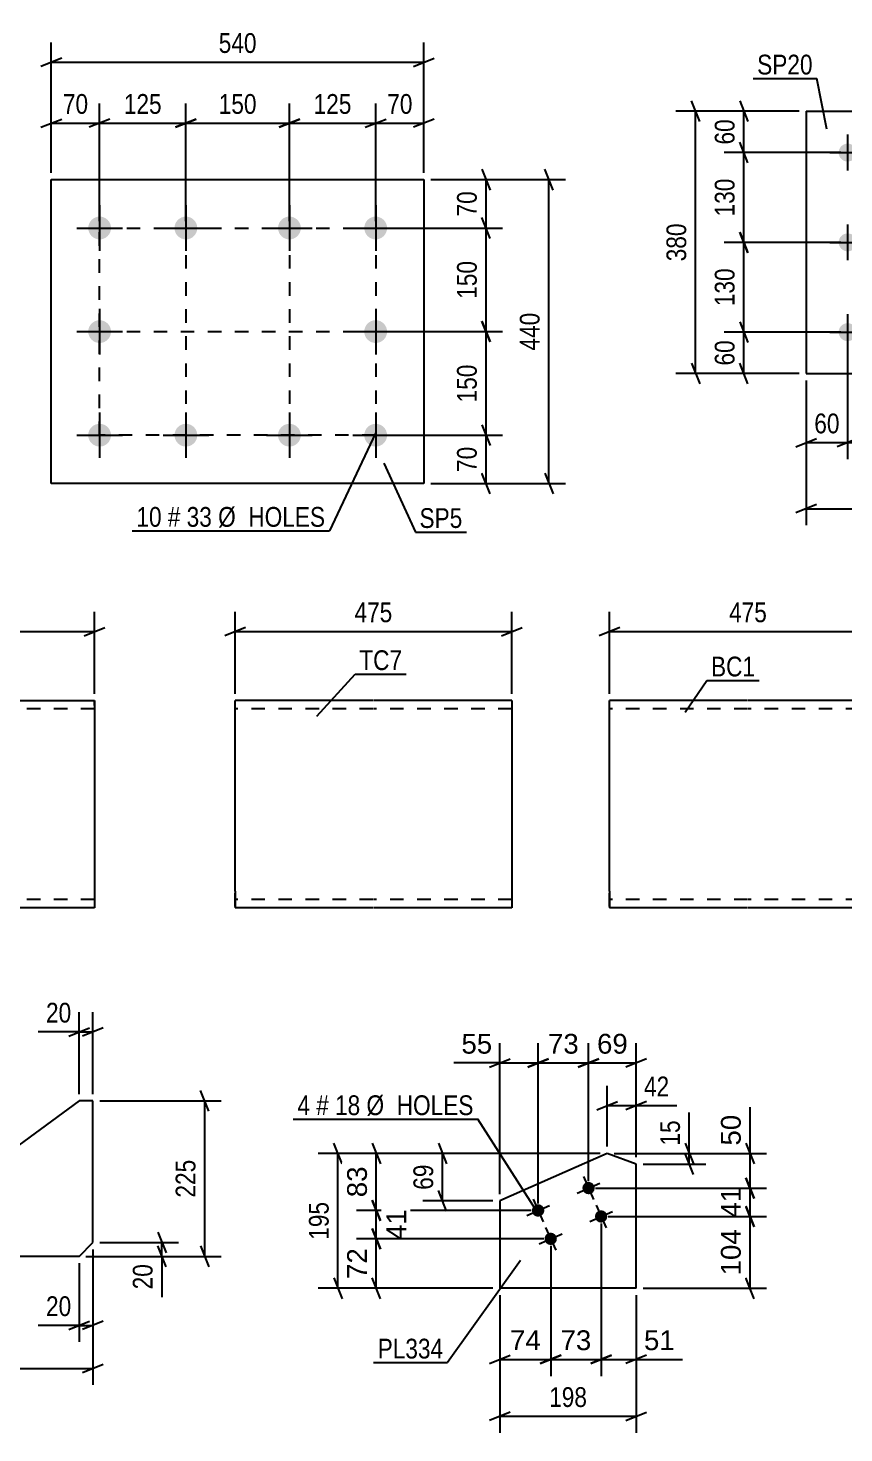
# Model space of a CAD drawing. Header units: millimetres. Extents: x 0 to 841, y 0 to 594.
# Drawn here: x 577.3 to 695.5, y 243.5 to 446.9 of the extents above; entities that cross this region are included whole.
import ezdxf

# ---------------------------------------------------------------- set-up
doc = ezdxf.new("R2010")
doc.units = ezdxf.units.MM
doc.linetypes.add('DXK_LINE_DOT2', pattern=[3.9198, 1.9599, -1.9599])
doc.styles.add('Arial', font='arial.ttf', dxfattribs={"height": 0.2})
doc.styles.add('Arial Narrow', font='ARIALN.TTF', dxfattribs={"height": 0.2})

# ---------------------------------------------------------------- blocks, each defined once
blk = doc.blocks.new('Bolt-284856934-9951 - 9949')
at = {"linetype": 'Continuous'}
for points in [[(696.01, 430.14, -1), (696.01, 427.54, -1)], [(709.01, 430.14, -1), (709.01, 427.54, -1)], [(722.01, 430.14, -1), (722.01, 427.54, -1)], [(696.01, 417.14, -1), (696.01, 414.54, -1)], [(722.01, 417.14, -1), (722.01, 414.54, -1)], [(696.01, 404.14, -1), (696.01, 401.54, -1)], [(709.01, 404.14, -1), (709.01, 401.54, -1)], [(722.01, 404.14, -1), (722.01, 401.54, -1)]]:
    blk.add_hatch(color=1, dxfattribs=at).paths.add_polyline_path(points)
at = {"color": 1, "linetype": 'Continuous'}
for p, q in [((696.01, 431.44), (696.01, 426.24)), ((709.01, 431.44), (709.01, 426.24)), ((722.01, 431.44), (722.01, 426.24)), ((693.41, 428.84), (698.61, 428.84)), ((706.41, 428.84), (711.61, 428.84)), ((719.41, 428.84), (724.61, 428.84)), ((696.01, 418.44), (696.01, 413.24)), ((722.01, 418.44), (722.01, 413.24)), ((693.41, 415.84), (698.61, 415.84)), ((719.41, 415.84), (724.61, 415.84)), ((696.01, 405.44), (696.01, 400.24)), ((709.01, 405.44), (709.01, 400.24)), ((722.01, 405.44), (722.01, 400.24)), ((693.41, 402.84), (698.61, 402.84)), ((706.41, 402.84), (711.61, 402.84)), ((719.41, 402.84), (724.61, 402.84))]:
    blk.add_line(p, q, dxfattribs=at)
blk = doc.blocks.new('Part-284856934-9950 - 9949')
at = {"color": 2, "linetype": 'Continuous'}
for p, q in [((690.01, 434.84), (690.01, 396.84)), ((690.01, 434.84), (728.01, 434.84)), ((728.01, 434.84), (728.01, 396.84)), ((690.01, 396.84), (728.01, 396.84))]:
    blk.add_line(p, q, dxfattribs=at)
blk = doc.blocks.new('Part-284856934-4975 - 4969')
at = {"color": 2, "linetype": 'Continuous'}
for p, q in [((546.78, 321.89), (546.78, 349.49)), ((546.78, 349.49), (566.78, 349.49)), ((566.88, 349.49), (586.88, 349.49)), ((586.88, 349.49), (586.88, 348.79)), ((586.88, 348.79), (586.88, 319.49)), ((546.78, 319.49), (546.78, 321.89)), ((566.78, 319.49), (546.78, 319.49)), ((586.88, 319.49), (566.88, 319.49))]:
    blk.add_line(p, q, dxfattribs=at)
at = {"color": 7, "linetype": 'DXK_LINE_DOT2'}
for p, q in [((566.78, 348.29), (546.78, 348.29)), ((586.88, 348.29), (566.88, 348.29)), ((586.88, 348.79), (586.88, 349.31)), ((546.78, 319.67), (546.78, 321.89)), ((546.78, 320.69), (546.78, 320.78)), ((566.78, 320.69), (546.78, 320.69)), ((586.88, 320.69), (566.88, 320.69)), ((586.88, 320.69), (586.88, 320.78))]:
    blk.add_line(p, q, dxfattribs=at)
blk = doc.blocks.new('Part-284856934-5164 - 5158')
at = {"color": 2, "linetype": 'Continuous'}
for p, q in [((580.62, 380.92), (580.62, 424.92)), ((580.62, 424.92), (634.62, 424.92)), ((634.62, 424.92), (634.62, 380.92)), ((634.62, 380.92), (580.62, 380.92))]:
    blk.add_line(p, q, dxfattribs=at)
blk = doc.blocks.new('Bolt-284856934-5197 - 5158')
at = {"linetype": 'Continuous'}
for points in [[(587.62, 419.57, -1), (587.62, 416.27, -1)], [(600.12, 419.57, -1), (600.12, 416.27, -1)], [(615.12, 419.57, -1), (615.12, 416.27, -1)], [(627.62, 419.57, -1), (627.62, 416.27, -1)], [(587.62, 404.57, -1), (587.62, 401.27, -1)], [(627.62, 404.57, -1), (627.62, 401.27, -1)], [(587.62, 389.57, -1), (587.62, 386.27, -1)], [(600.12, 389.57, -1), (600.12, 386.27, -1)], [(615.12, 389.57, -1), (615.12, 386.27, -1)], [(627.62, 389.57, -1), (627.62, 386.27, -1)]]:
    blk.add_hatch(color=1, dxfattribs=at).paths.add_polyline_path(points)
at = {"color": 1, "linetype": 'Continuous'}
for p, q in [((587.62, 421.22), (587.62, 414.62)), ((600.12, 421.22), (600.12, 414.62)), ((615.12, 421.22), (615.12, 414.62)), ((627.62, 421.22), (627.62, 414.62)), ((584.32, 417.92), (590.92, 417.92)), ((596.82, 417.92), (603.42, 417.92)), ((611.82, 417.92), (618.42, 417.92)), ((624.32, 417.92), (630.92, 417.92)), ((587.62, 406.22), (587.62, 399.62)), ((627.62, 406.22), (627.62, 399.62)), ((584.32, 402.92), (590.92, 402.92)), ((624.32, 402.92), (630.92, 402.92)), ((587.62, 391.22), (587.62, 384.62)), ((600.12, 391.22), (600.12, 384.62)), ((615.12, 391.22), (615.12, 384.62)), ((627.62, 391.22), (627.62, 384.62)), ((584.32, 387.92), (590.92, 387.92)), ((596.82, 387.92), (603.42, 387.92)), ((611.82, 387.92), (618.42, 387.92)), ((624.32, 387.92), (630.92, 387.92))]:
    blk.add_line(p, q, dxfattribs=at)
blk = doc.blocks.new('Part-284856934-1972 - 1955')
at = {"color": 2, "linetype": 'Continuous'}
for p, q in [((627.25, 349.49), (607.25, 349.49)), ((607.25, 321.89), (607.25, 349.49)), ((647.35, 349.49), (627.35, 349.49)), ((647.35, 349.49), (647.35, 319.49)), ((607.25, 321.89), (607.25, 319.49)), ((627.25, 319.49), (607.25, 319.49)), ((647.35, 319.49), (627.35, 319.49))]:
    blk.add_line(p, q, dxfattribs=at)
at = {"color": 7, "linetype": 'DXK_LINE_DOT2'}
for p, q in [((627.25, 348.29), (607.25, 348.29)), ((647.35, 348.29), (627.35, 348.29)), ((607.25, 319.67), (607.25, 321.89)), ((607.25, 320.69), (607.25, 320.78)), ((627.25, 320.69), (607.25, 320.69)), ((647.35, 320.69), (627.35, 320.69)), ((647.35, 320.69), (647.35, 320.78))]:
    blk.add_line(p, q, dxfattribs=at)
blk = doc.blocks.new('Part-284856934-3193 - 3186')
at = {"color": 2, "linetype": 'Continuous'}
for p, q in [((681.52, 349.49), (661.52, 349.49)), ((661.52, 321.89), (661.52, 349.49)), ((701.62, 349.49), (681.62, 349.49)), ((701.62, 349.49), (701.62, 319.49)), ((661.52, 321.89), (661.52, 319.49)), ((681.52, 319.49), (661.52, 319.49)), ((701.62, 319.49), (681.62, 319.49))]:
    blk.add_line(p, q, dxfattribs=at)
at = {"color": 7, "linetype": 'DXK_LINE_DOT2'}
for p, q in [((681.52, 348.29), (661.52, 348.29)), ((701.62, 348.29), (681.62, 348.29)), ((661.52, 319.67), (661.52, 321.89)), ((661.52, 320.69), (661.52, 320.78)), ((681.52, 320.69), (661.52, 320.69)), ((701.62, 320.69), (681.62, 320.69)), ((701.62, 320.69), (701.62, 320.78))]:
    blk.add_line(p, q, dxfattribs=at)
blk = doc.blocks.new('Part-284856934-9928 - 9927')
at = {"color": 2, "linetype": 'Continuous'}
for p, q in [((584.64, 291.52), (556.64, 271.02)), ((586.64, 291.52), (584.64, 291.52)), ((586.64, 271.02), (586.64, 291.52)), ((556.64, 269.02), (556.64, 271.02)), ((584.64, 269.02), (586.64, 271.02)), ((584.64, 269.02), (556.64, 269.02))]:
    blk.add_line(p, q, dxfattribs=at)
blk = doc.blocks.new('Part-284856934-10008 - 10007')
at = {"color": 2, "linetype": 'Continuous'}
for p, q in [((661.16, 283.93), (645.62, 277.04)), ((665.38, 282.39), (661.16, 283.93)), ((665.38, 264.39), (665.38, 282.39)), ((645.62, 277.04), (645.62, 264.39)), ((665.38, 264.39), (645.62, 264.39))]:
    blk.add_line(p, q, dxfattribs=at)
blk = doc.blocks.new('Bolt-284856934-10009 - 10007')
at = {"linetype": 'Continuous'}
for points in [[(659.29, 279.27, -1), (657.65, 278.54, -1)], [(651.98, 276.03, -1), (650.33, 275.3, -1)], [(661.11, 275.16, -1), (659.47, 274.43, -1)], [(653.8, 271.92, -1), (652.16, 271.19, -1)]]:
    blk.add_hatch(color=1, dxfattribs=at).paths.add_polyline_path(points)
at = {"color": 1, "linetype": 'Continuous'}
for p, q in [((656.82, 278.18), (660.11, 279.64)), ((657.74, 280.56), (659.2, 277.26)), ((650.43, 277.31), (651.88, 274.02)), ((649.51, 274.94), (652.8, 276.4)), ((658.65, 274.07), (661.94, 275.52)), ((659.56, 276.44), (661.02, 273.15)), ((652.25, 273.2), (653.71, 269.91)), ((651.33, 270.82), (654.62, 272.28))]:
    blk.add_line(p, q, dxfattribs=at)
blk = doc.blocks.new('Rectangle-284856934-5293 - 5158')
at = {"color": 1, "linetype": 'DXK_LINE_DOT2'}
blk.add_lwpolyline([(587.62, 417.92), (627.62, 417.92), (627.62, 387.92), (587.62, 387.92), (587.62, 417.92)], close=True, dxfattribs=at)
blk = doc.blocks.new('Line-284856934-5272 - 5158')
at = {"color": 1, "linetype": 'DXK_LINE_DOT2'}
blk.add_line((600.12, 417.92), (600.12, 387.92), dxfattribs=at)
blk = doc.blocks.new('Line-284856934-5279 - 5158')
at = {"color": 1, "linetype": 'DXK_LINE_DOT2'}
blk.add_line((615.12, 417.92), (615.12, 387.92), dxfattribs=at)
blk = doc.blocks.new('Line-284856934-5286 - 5158')
at = {"color": 1, "linetype": 'DXK_LINE_DOT2'}
blk.add_line((587.62, 402.92), (627.62, 402.92), dxfattribs=at)
blk = doc.blocks.new('StraightDimension-284856934-13838 - 9949')
at = {"color": 7, "linetype": 'Continuous'}
for p, q in [((681.57, 427.34), (680.37, 430.34)), ((695.01, 428.84), (678.12, 428.84)), ((680.97, 415.84), (680.97, 428.84)), ((680.37, 417.34), (681.57, 414.34)), ((695.01, 415.84), (678.12, 415.84))]:
    blk.add_line(p, q, dxfattribs=at)
at = {"color": 0}
blk.add_wipeout([(680.22, 425.69), (676.02, 425.69), (676.02, 419), (680.22, 419)], dxfattribs=at)
at = {"color": 3, "style": 'Arial Narrow'}
blk.add_text('130', height=2.863, rotation=90.0002, dxfattribs=at).set_placement((679.62, 419.6))
blk = doc.blocks.new('StraightDimension-284856934-10090 - 9949')
at = {"color": 7, "linetype": 'Continuous'}
for p, q in [((695.01, 402.84), (678.12, 402.84)), ((680.37, 404.34), (681.57, 401.34)), ((680.97, 396.84), (680.97, 402.84)), ((689.01, 396.84), (678.12, 396.84)), ((681.57, 395.34), (680.37, 398.34))]:
    blk.add_line(p, q, dxfattribs=at)
at = {"color": 0}
blk.add_wipeout([(680.22, 402.27), (676.02, 402.27), (676.02, 397.41), (680.22, 397.41)], dxfattribs=at)
at = {"color": 3, "style": 'Arial Narrow'}
blk.add_text('60', height=2.863, rotation=90.0002, dxfattribs=at).set_placement((679.62, 398.01))
blk = doc.blocks.new('StraightDimension-284856934-13836 - 9949')
at = {"color": 7, "linetype": 'Continuous'}
for p, q in [((681.57, 414.34), (680.37, 417.34)), ((695.01, 415.84), (678.12, 415.84)), ((680.97, 402.84), (680.97, 415.84)), ((695.01, 402.84), (678.12, 402.84)), ((680.37, 404.34), (681.57, 401.34))]:
    blk.add_line(p, q, dxfattribs=at)
at = {"color": 0}
blk.add_wipeout([(680.22, 412.69), (676.02, 412.69), (676.02, 406), (680.22, 406)], dxfattribs=at)
at = {"color": 3, "style": 'Arial Narrow'}
blk.add_text('130', height=2.863, rotation=90.0002, dxfattribs=at).set_placement((679.62, 406.6))
blk = doc.blocks.new('StraightDimension-284856934-10087 - 9949')
at = {"color": 7, "linetype": 'Continuous'}
for p, q in [((680.37, 436.34), (681.57, 433.34)), ((689.01, 434.84), (678.12, 434.84)), ((680.97, 428.84), (680.97, 434.84)), ((681.57, 427.34), (680.37, 430.34)), ((695.01, 428.84), (678.12, 428.84))]:
    blk.add_line(p, q, dxfattribs=at)
at = {"color": 0}
blk.add_wipeout([(680.22, 434.27), (676.02, 434.27), (676.02, 429.41), (680.22, 429.41)], dxfattribs=at)
at = {"color": 3, "style": 'Arial Narrow'}
blk.add_text('60', height=2.863, rotation=90.0002, dxfattribs=at).set_placement((679.62, 430.01))
blk = doc.blocks.new('StraightDimension-284856934-10103 - 9949')
at = {"color": 7, "linetype": 'Continuous'}
for p, q in [((674.57, 433.34), (673.37, 436.34)), ((689.01, 434.84), (671.12, 434.84)), ((673.97, 396.84), (673.97, 434.84)), ((689.01, 396.84), (671.12, 396.84)), ((673.37, 398.34), (674.57, 395.34))]:
    blk.add_line(p, q, dxfattribs=at)
at = {"color": 0}
blk.add_wipeout([(673.22, 419.19), (669.02, 419.19), (669.02, 412.5), (673.22, 412.5)], dxfattribs=at)
at = {"color": 3, "style": 'Arial Narrow'}
blk.add_text('380', height=2.863, rotation=90.0002, dxfattribs=at).set_placement((672.62, 413.1))
blk = doc.blocks.new('StraightDimension-284856934-10110 - 9949')
at = {"color": 7, "linetype": 'Continuous'}
for p, q in [((696.01, 401.84), (696.01, 384.44)), ((690.01, 395.84), (690.01, 384.44)), ((688.51, 386.24), (691.51, 387.44)), ((690.01, 386.84), (696.01, 386.84)), ((697.51, 387.44), (694.51, 386.24))]:
    blk.add_line(p, q, dxfattribs=at)
at = {"color": 0}
blk.add_wipeout([(695.43, 387.59), (695.43, 391.79), (690.58, 391.79), (690.58, 387.59)], dxfattribs=at)
at = {"color": 3, "style": 'Arial Narrow'}
blk.add_text('60', height=2.863, dxfattribs=at).set_placement((691.18, 388.19))
blk = doc.blocks.new('StraightDimension-284856934-10123 - 9949')
at = {"color": 7, "linetype": 'Continuous'}
for p, q in [((690.01, 395.84), (690.01, 374.87)), ((728.01, 395.84), (728.01, 374.87)), ((691.51, 377.87), (688.51, 376.67)), ((690.01, 377.27), (728.01, 377.27)), ((726.51, 376.67), (729.51, 377.87))]:
    blk.add_line(p, q, dxfattribs=at)
at = {"color": 0}
blk.add_wipeout([(712.35, 378.02), (712.35, 382.22), (705.66, 382.22), (705.66, 378.02)], dxfattribs=at)
at = {"color": 3, "style": 'Arial Narrow'}
blk.add_text('380', height=2.863, dxfattribs=at).set_placement((706.26, 378.62))
blk = doc.blocks.new('StraightDimension-284856934-13858 - 9949')
at = {"color": 7, "linetype": 'Continuous'}
for p, q in [((696.01, 401.84), (696.01, 384.44)), ((709.01, 401.84), (709.01, 384.44)), ((697.51, 387.44), (694.51, 386.24)), ((696.01, 386.84), (709.01, 386.84)), ((707.51, 386.24), (710.51, 387.44))]:
    blk.add_line(p, q, dxfattribs=at)
at = {"color": 0}
blk.add_wipeout([(705.85, 387.59), (705.85, 391.79), (699.16, 391.79), (699.16, 387.59)], dxfattribs=at)
at = {"color": 3, "style": 'Arial Narrow'}
blk.add_text('130', height=2.863, dxfattribs=at).set_placement((699.76, 388.19))
blk = doc.blocks.new('StraightDimension-284856934-4979 - 4969')
at = {"color": 7, "linetype": 'Continuous'}
for p, q in [((546.78, 350.49), (546.78, 362.34)), ((586.88, 350.49), (586.88, 362.34)), ((548.28, 360.09), (545.28, 358.89)), ((585.38, 358.89), (588.38, 360.09)), ((546.78, 359.49), (586.88, 359.49))]:
    blk.add_line(p, q, dxfattribs=at)
at = {"color": 0}
blk.add_wipeout([(571.09, 360.24), (571.09, 364.44), (562.58, 364.44), (562.58, 360.24)], dxfattribs=at)
at = {"color": 3, "style": 'Arial Narrow'}
blk.add_text('1075', height=2.863, dxfattribs=at).set_placement((563.18, 360.84))
blk = doc.blocks.new('StraightDimension-284856934-5224 - 5158')
at = {"color": 7, "linetype": 'Continuous'}
for p, q in [((627.62, 418.92), (627.62, 435.95)), ((634.62, 425.92), (634.62, 435.95)), ((626.12, 432.5), (629.12, 433.7)), ((636.12, 433.7), (633.12, 432.5)), ((627.62, 433.1), (634.62, 433.1))]:
    blk.add_line(p, q, dxfattribs=at)
at = {"color": 0}
blk.add_wipeout([(633.55, 433.85), (633.55, 438.05), (628.7, 438.05), (628.7, 433.85)], dxfattribs=at)
at = {"color": 3, "style": 'Arial Narrow'}
blk.add_text('70', height=2.863, dxfattribs=at).set_placement((629.3, 434.45))
blk = doc.blocks.new('StraightDimension-284856934-5199 - 5158')
at = {"color": 7, "linetype": 'Continuous'}
for p, q in [((580.62, 425.92), (580.62, 444.77)), ((634.62, 425.92), (634.62, 444.77)), ((582.12, 442.52), (579.12, 441.32)), ((580.62, 441.92), (634.62, 441.92)), ((633.12, 441.32), (636.12, 442.52))]:
    blk.add_line(p, q, dxfattribs=at)
at = {"color": 0}
blk.add_wipeout([(610.97, 442.67), (610.97, 446.87), (604.28, 446.87), (604.28, 442.67)], dxfattribs=at)
at = {"color": 3, "style": 'Arial Narrow'}
blk.add_text('540', height=2.863, dxfattribs=at).set_placement((604.88, 443.27))
blk = doc.blocks.new('StraightDimension-284856934-5214 - 5158')
at = {"color": 7, "linetype": 'Continuous'}
for p, q in [((580.62, 425.92), (580.62, 435.95)), ((587.62, 418.92), (587.62, 435.95)), ((579.12, 432.5), (582.12, 433.7)), ((589.12, 433.7), (586.12, 432.5)), ((580.62, 433.1), (587.62, 433.1))]:
    blk.add_line(p, q, dxfattribs=at)
at = {"color": 0}
blk.add_wipeout([(586.55, 433.85), (586.55, 438.05), (581.7, 438.05), (581.7, 433.85)], dxfattribs=at)
at = {"color": 3, "style": 'Arial Narrow'}
blk.add_text('70', height=2.863, dxfattribs=at).set_placement((582.3, 434.45))
blk = doc.blocks.new('StraightDimension-284856934-5237 - 5158')
at = {"color": 7, "linetype": 'Continuous'}
for p, q in [((653.32, 423.42), (652.12, 426.42)), ((635.62, 424.92), (655.12, 424.92)), ((652.72, 380.92), (652.72, 424.92)), ((652.12, 382.42), (653.32, 379.42)), ((635.62, 380.92), (655.12, 380.92))]:
    blk.add_line(p, q, dxfattribs=at)
at = {"color": 0}
blk.add_wipeout([(651.97, 406.26), (647.77, 406.26), (647.77, 399.57), (651.97, 399.57)], dxfattribs=at)
at = {"color": 3, "style": 'Arial Narrow'}
blk.add_text('440', height=2.863, rotation=90.0002, dxfattribs=at).set_placement((651.37, 400.17))
blk = doc.blocks.new('StraightDimension-284856934-5252 - 5158')
at = {"color": 7, "linetype": 'Continuous'}
for p, q in [((643.02, 426.42), (644.22, 423.42)), ((635.62, 424.92), (646.02, 424.92)), ((643.62, 417.92), (643.62, 424.92)), ((644.22, 416.42), (643.02, 419.42)), ((628.62, 417.92), (646.02, 417.92))]:
    blk.add_line(p, q, dxfattribs=at)
at = {"color": 0}
blk.add_wipeout([(642.87, 423.84), (638.67, 423.84), (638.67, 418.99), (642.87, 418.99)], dxfattribs=at)
at = {"color": 3, "style": 'Arial Narrow'}
blk.add_text('70', height=2.863, rotation=90.0002, dxfattribs=at).set_placement((642.27, 419.59))
blk = doc.blocks.new('StraightDimension-284856934-13813 - 5158')
at = {"color": 7, "linetype": 'Continuous'}
for p, q in [((644.22, 416.42), (643.02, 419.42)), ((628.62, 417.92), (646.02, 417.92)), ((643.62, 402.92), (643.62, 417.92)), ((628.62, 402.92), (646.02, 402.92)), ((643.02, 404.42), (644.22, 401.42))]:
    blk.add_line(p, q, dxfattribs=at)
at = {"color": 0}
blk.add_wipeout([(642.87, 413.76), (638.67, 413.76), (638.67, 407.07), (642.87, 407.07)], dxfattribs=at)
at = {"color": 3, "style": 'Arial Narrow'}
blk.add_text('150', height=2.863, rotation=90.0002, dxfattribs=at).set_placement((642.27, 407.67))
blk = doc.blocks.new('StraightDimension-284856934-5262 - 5158')
at = {"color": 7, "linetype": 'Continuous'}
for p, q in [((643.02, 389.42), (644.22, 386.42)), ((628.62, 387.92), (646.02, 387.92)), ((643.62, 380.92), (643.62, 387.92)), ((644.22, 379.42), (643.02, 382.42)), ((635.62, 380.92), (646.02, 380.92))]:
    blk.add_line(p, q, dxfattribs=at)
at = {"color": 0}
blk.add_wipeout([(642.87, 386.84), (638.67, 386.84), (638.67, 381.99), (642.87, 381.99)], dxfattribs=at)
at = {"color": 3, "style": 'Arial Narrow'}
blk.add_text('70', height=2.863, rotation=90.0002, dxfattribs=at).set_placement((642.27, 382.59))
blk = doc.blocks.new('StraightDimension-284856934-13787 - 5158')
at = {"color": 7, "linetype": 'Continuous'}
for p, q in [((587.62, 418.92), (587.62, 435.95)), ((600.12, 418.92), (600.12, 435.95)), ((589.12, 433.7), (586.12, 432.5)), ((598.62, 432.5), (601.62, 433.7)), ((587.62, 433.1), (600.12, 433.1))]:
    blk.add_line(p, q, dxfattribs=at)
at = {"color": 0}
blk.add_wipeout([(597.22, 433.85), (597.22, 438.05), (590.53, 438.05), (590.53, 433.85)], dxfattribs=at)
at = {"color": 3, "style": 'Arial Narrow'}
blk.add_text('125', height=2.863, dxfattribs=at).set_placement((591.13, 434.45))
blk = doc.blocks.new('StraightDimension-284856934-13789 - 5158')
at = {"color": 7, "linetype": 'Continuous'}
for p, q in [((600.12, 418.92), (600.12, 435.95)), ((615.12, 418.92), (615.12, 435.95)), ((601.62, 433.7), (598.62, 432.5)), ((613.62, 432.5), (616.62, 433.7)), ((600.12, 433.1), (615.12, 433.1))]:
    blk.add_line(p, q, dxfattribs=at)
at = {"color": 0}
blk.add_wipeout([(610.97, 433.85), (610.97, 438.05), (604.28, 438.05), (604.28, 433.85)], dxfattribs=at)
at = {"color": 3, "style": 'Arial Narrow'}
blk.add_text('150', height=2.863, dxfattribs=at).set_placement((604.88, 434.45))
blk = doc.blocks.new('StraightDimension-284856934-13791 - 5158')
at = {"color": 7, "linetype": 'Continuous'}
for p, q in [((615.12, 418.92), (615.12, 435.95)), ((627.62, 418.92), (627.62, 435.95)), ((616.62, 433.7), (613.62, 432.5)), ((626.12, 432.5), (629.12, 433.7)), ((615.12, 433.1), (627.62, 433.1))]:
    blk.add_line(p, q, dxfattribs=at)
at = {"color": 0}
blk.add_wipeout([(624.72, 433.85), (624.72, 438.05), (618.03, 438.05), (618.03, 433.85)], dxfattribs=at)
at = {"color": 3, "style": 'Arial Narrow'}
blk.add_text('125', height=2.863, dxfattribs=at).set_placement((618.63, 434.45))
blk = doc.blocks.new('StraightDimension-284856934-13811 - 5158')
at = {"color": 7, "linetype": 'Continuous'}
for p, q in [((628.62, 402.92), (646.02, 402.92)), ((644.22, 401.42), (643.02, 404.42)), ((643.62, 387.92), (643.62, 402.92)), ((643.02, 389.42), (644.22, 386.42)), ((628.62, 387.92), (646.02, 387.92))]:
    blk.add_line(p, q, dxfattribs=at)
at = {"color": 0}
blk.add_wipeout([(642.87, 398.76), (638.67, 398.76), (638.67, 392.07), (642.87, 392.07)], dxfattribs=at)
at = {"color": 3, "style": 'Arial Narrow'}
blk.add_text('150', height=2.863, rotation=90.0002, dxfattribs=at).set_placement((642.27, 392.67))
blk = doc.blocks.new('StraightDimension-284856934-1976 - 1955')
at = {"color": 7, "linetype": 'Continuous'}
for p, q in [((607.25, 350.49), (607.25, 362.34)), ((647.35, 350.49), (647.35, 362.34)), ((608.75, 360.09), (605.75, 358.89)), ((645.85, 358.89), (648.85, 360.09)), ((607.25, 359.49), (647.35, 359.49))]:
    blk.add_line(p, q, dxfattribs=at)
at = {"color": 0}
blk.add_wipeout([(630.64, 360.24), (630.64, 364.44), (623.95, 364.44), (623.95, 360.24)], dxfattribs=at)
at = {"color": 3, "style": 'Arial Narrow'}
blk.add_text('475', height=2.863, dxfattribs=at).set_placement((624.55, 360.84))
blk = doc.blocks.new('StraightDimension-284856934-3196 - 3186')
at = {"color": 7, "linetype": 'Continuous'}
for p, q in [((661.52, 350.49), (661.52, 362.34)), ((701.62, 350.49), (701.62, 362.34)), ((663.02, 360.09), (660.02, 358.89)), ((700.12, 358.89), (703.12, 360.09)), ((661.52, 359.49), (701.62, 359.49))]:
    blk.add_line(p, q, dxfattribs=at)
at = {"color": 0}
blk.add_wipeout([(684.91, 360.24), (684.91, 364.44), (678.23, 364.44), (678.23, 360.24)], dxfattribs=at)
at = {"color": 3, "style": 'Arial Narrow'}
blk.add_text('475', height=2.863, dxfattribs=at).set_placement((678.83, 360.84))
blk = doc.blocks.new('StraightDimension-284856934-10055 - 9927')
at = {"color": 7, "linetype": 'Continuous'}
for p, q in [((603.45, 290.02), (602.25, 293.02)), ((587.64, 291.52), (605.25, 291.52)), ((602.85, 269.02), (602.85, 291.52)), ((585.64, 269.02), (605.25, 269.02)), ((602.25, 270.52), (603.45, 267.52))]:
    blk.add_line(p, q, dxfattribs=at)
at = {"color": 0}
blk.add_wipeout([(602.1, 283.61), (597.9, 283.61), (597.9, 276.93), (602.1, 276.93)], dxfattribs=at)
at = {"color": 3, "style": 'Arial Narrow'}
blk.add_text('225', height=2.863, rotation=90.0002, dxfattribs=at).set_placement((601.5, 277.53))
blk = doc.blocks.new('StraightDimension-284856934-10047 - 9927')
at = {"color": 7, "linetype": 'Continuous'}
for p, q in [((584.64, 292.52), (584.64, 304.37)), ((586.64, 292.52), (586.64, 304.37)), ((583.14, 300.92), (586.14, 302.12)), ((584.64, 301.52), (586.64, 301.52)), ((588.14, 302.12), (585.14, 300.92))]:
    blk.add_line(p, q, dxfattribs=at)
at = {"color": 0}
blk.add_wipeout([(584.11, 302.27), (584.11, 306.47), (579.25, 306.47), (579.25, 302.27)], dxfattribs=at)
at = {"color": 7, "linetype": 'Continuous'}
blk.add_line((584.64, 301.52), (578.73, 301.52), dxfattribs=at)
blk.add_line((584.64, 301.52), (578.73, 301.52), dxfattribs=at)
at = {"color": 3, "style": 'Arial Narrow'}
blk.add_text('20', height=2.863, dxfattribs=at).set_placement((579.85, 302.87))
blk = doc.blocks.new('StraightDimension-284856934-10059 - 9927')
at = {"color": 7, "linetype": 'Continuous'}
for p, q in [((586.64, 270.02), (586.64, 250.4)), ((556.64, 268.02), (556.64, 250.4)), ((558.14, 253.4), (555.14, 252.2)), ((556.64, 252.8), (586.64, 252.8)), ((585.14, 252.2), (588.14, 253.4))]:
    blk.add_line(p, q, dxfattribs=at)
at = {"color": 0}
blk.add_wipeout([(574.98, 253.55), (574.98, 257.75), (568.29, 257.75), (568.29, 253.55)], dxfattribs=at)
at = {"color": 3, "style": 'Arial Narrow'}
blk.add_text('300', height=2.863, dxfattribs=at).set_placement((568.89, 254.15))
blk = doc.blocks.new('StraightDimension-284856934-10051 - 9927')
at = {"color": 7, "linetype": 'Continuous'}
for p, q in [((586.64, 270.02), (586.64, 256.62)), ((584.64, 268.02), (584.64, 256.62)), ((583.14, 258.42), (586.14, 259.62)), ((584.64, 259.02), (586.64, 259.02)), ((588.14, 259.62), (585.14, 258.42))]:
    blk.add_line(p, q, dxfattribs=at)
at = {"color": 0}
blk.add_wipeout([(584.11, 259.77), (584.11, 263.97), (579.25, 263.97), (579.25, 259.77)], dxfattribs=at)
at = {"color": 7, "linetype": 'Continuous'}
blk.add_line((584.64, 259.02), (578.73, 259.02), dxfattribs=at)
blk.add_line((584.64, 259.02), (578.73, 259.02), dxfattribs=at)
at = {"color": 3, "style": 'Arial Narrow'}
blk.add_text('20', height=2.863, dxfattribs=at).set_placement((579.85, 260.37))
blk = doc.blocks.new('StraightDimension-284856934-10043 - 9927')
at = {"color": 7, "linetype": 'Continuous'}
for p, q in [((587.64, 271.02), (599.04, 271.02)), ((596.04, 272.52), (597.24, 269.52)), ((596.64, 269.02), (596.64, 271.02)), ((585.64, 269.02), (599.04, 269.02)), ((597.24, 267.52), (596.04, 270.52))]:
    blk.add_line(p, q, dxfattribs=at)
at = {"color": 0}
blk.add_wipeout([(595.89, 268.5), (591.69, 268.5), (591.69, 263.64), (595.89, 263.64)], dxfattribs=at)
at = {"color": 7, "linetype": 'Continuous'}
blk.add_line((596.64, 269.02), (596.64, 263.11), dxfattribs=at)
blk.add_line((596.64, 269.02), (596.64, 263.11), dxfattribs=at)
at = {"color": 3, "style": 'Arial Narrow'}
blk.add_text('20', height=2.863, rotation=90.0002, dxfattribs=at).set_placement((595.29, 264.24))
blk = doc.blocks.new('StraightDimension-284856934-10815 - 10007')
at = {"color": 7, "linetype": 'Continuous'}
for p, q in [((659.47, 278.91), (684.27, 278.91)), ((681.27, 280.41), (682.47, 277.41)), ((681.87, 274.8), (681.87, 278.91)), ((661.29, 274.8), (684.27, 274.8)), ((682.47, 273.3), (681.27, 276.3))]:
    blk.add_line(p, q, dxfattribs=at)
at = {"color": 0}
blk.add_wipeout([(681.12, 279.68), (676.92, 279.68), (676.92, 274.03), (681.12, 274.03)], dxfattribs=at)
at = {"color": 3, "style": 'Arial'}
blk.add_text('41', height=2.865, rotation=90.0002, dxfattribs=at).set_placement((680.52, 274.63))
blk = doc.blocks.new('StraightDimension-284856934-10767 - 10007')
at = {"color": 7, "linetype": 'Continuous'}
for p, q in [((660.29, 273.8), (660.29, 251.69)), ((665.38, 263.39), (665.38, 251.69)), ((658.79, 253.49), (661.79, 254.69)), ((666.88, 254.69), (663.88, 253.49)), ((660.29, 254.09), (665.38, 254.09))]:
    blk.add_line(p, q, dxfattribs=at)
at = {"color": 0}
blk.add_wipeout([(671.55, 254.84), (671.55, 259.04), (665.9, 259.04), (665.9, 254.84)], dxfattribs=at)
at = {"color": 7, "linetype": 'Continuous'}
blk.add_line((665.38, 254.09), (672.07, 254.09), dxfattribs=at)
blk.add_line((665.38, 254.09), (672.07, 254.09), dxfattribs=at)
at = {"color": 3, "style": 'Arial'}
blk.add_text('51', height=2.865, dxfattribs=at).set_placement((666.5, 255.44))
blk = doc.blocks.new('StraightDimension-284856934-10143 - 10007')
at = {"color": 7, "linetype": 'Continuous'}
for p, q in [((672.46, 285.43), (673.66, 282.43)), ((662.16, 283.93), (675.46, 283.93)), ((673.66, 280.89), (672.46, 283.89)), ((673.06, 282.39), (673.06, 283.93)), ((666.38, 282.39), (675.46, 282.39))]:
    blk.add_line(p, q, dxfattribs=at)
at = {"color": 0}
blk.add_wipeout([(672.31, 289.31), (668.11, 289.31), (668.11, 284.46), (672.31, 284.46)], dxfattribs=at)
at = {"color": 7, "linetype": 'Continuous'}
blk.add_line((673.06, 283.93), (673.06, 289.84), dxfattribs=at)
blk.add_line((673.06, 283.93), (673.06, 289.84), dxfattribs=at)
at = {"color": 3, "style": 'Arial Narrow'}
blk.add_text('15', height=2.863, rotation=90.0002, dxfattribs=at).set_placement((671.71, 285.06))
blk = doc.blocks.new('StraightDimension-284856934-10135 - 10007')
at = {"color": 7, "linetype": 'Continuous'}
for p, q in [((661.16, 284.93), (661.16, 293.69)), ((665.38, 283.39), (665.38, 293.69)), ((659.66, 290.24), (662.66, 291.44)), ((666.88, 291.44), (663.88, 290.24)), ((661.16, 290.84), (665.38, 290.84))]:
    blk.add_line(p, q, dxfattribs=at)
at = {"color": 0}
blk.add_wipeout([(670.76, 291.59), (670.76, 295.79), (665.9, 295.79), (665.9, 291.59)], dxfattribs=at)
at = {"color": 7, "linetype": 'Continuous'}
blk.add_line((665.38, 290.84), (671.28, 290.84), dxfattribs=at)
blk.add_line((665.38, 290.84), (671.28, 290.84), dxfattribs=at)
at = {"color": 3, "style": 'Arial Narrow'}
blk.add_text('42', height=2.863, dxfattribs=at).set_placement((666.5, 292.19))
blk = doc.blocks.new('StraightDimension-284856934-10737 - 10007')
at = {"color": 7, "linetype": 'Continuous'}
for p, q in [((645.62, 278.04), (645.62, 299.87)), ((651.15, 276.67), (651.15, 299.87)), ((644.12, 296.42), (647.12, 297.62)), ((645.62, 297.02), (651.15, 297.02)), ((652.65, 297.62), (649.65, 296.42))]:
    blk.add_line(p, q, dxfattribs=at)
at = {"color": 0}
blk.add_wipeout([(645.1, 297.77), (645.1, 301.97), (639.45, 301.97), (639.45, 297.77)], dxfattribs=at)
at = {"color": 7, "linetype": 'Continuous'}
blk.add_line((645.62, 297.02), (638.93, 297.02), dxfattribs=at)
blk.add_line((645.62, 297.02), (638.93, 297.02), dxfattribs=at)
at = {"color": 3, "style": 'Arial'}
blk.add_text('55', height=2.865, dxfattribs=at).set_placement((640.05, 298.37))
blk = doc.blocks.new('StraightDimension-284856934-10147 - 10007')
at = {"color": 7, "linetype": 'Continuous'}
for p, q in [((636.7, 285.43), (637.9, 282.43)), ((660.16, 283.93), (634.45, 283.93)), ((637.3, 277.04), (637.3, 283.93)), ((644.62, 277.04), (634.45, 277.04)), ((637.9, 275.54), (636.7, 278.54))]:
    blk.add_line(p, q, dxfattribs=at)
at = {"color": 0}
blk.add_wipeout([(636.55, 282.92), (632.35, 282.92), (632.35, 278.06), (636.55, 278.06)], dxfattribs=at)
at = {"color": 3, "style": 'Arial Narrow'}
blk.add_text('69', height=2.863, rotation=90.0002, dxfattribs=at).set_placement((635.95, 278.66))
blk = doc.blocks.new('StraightDimension-284856934-10139 - 10007')
at = {"color": 7, "linetype": 'Continuous'}
for p, q in [((645.62, 263.39), (645.62, 243.46)), ((665.38, 263.39), (665.38, 243.46)), ((647.12, 246.46), (644.12, 245.26)), ((663.88, 245.26), (666.88, 246.46)), ((645.62, 245.86), (665.38, 245.86))]:
    blk.add_line(p, q, dxfattribs=at)
at = {"color": 0}
blk.add_wipeout([(658.84, 246.61), (658.84, 250.81), (652.16, 250.81), (652.16, 246.61)], dxfattribs=at)
at = {"color": 3, "style": 'Arial Narrow'}
blk.add_text('198', height=2.863, dxfattribs=at).set_placement((652.76, 247.21))
blk = doc.blocks.new('StraightDimension-284856934-10193 - 10007')
at = {"color": 7, "linetype": 'Continuous'}
for p, q in [((622.76, 282.43), (621.56, 285.43)), ((660.16, 283.93), (619.31, 283.93)), ((622.16, 264.39), (622.16, 283.93)), ((621.56, 265.89), (622.76, 262.89)), ((644.62, 264.39), (619.31, 264.39))]:
    blk.add_line(p, q, dxfattribs=at)
at = {"color": 0}
blk.add_wipeout([(621.41, 277.5), (617.21, 277.5), (617.21, 270.82), (621.41, 270.82)], dxfattribs=at)
at = {"color": 3, "style": 'Arial Narrow'}
blk.add_text('195', height=2.863, rotation=90.0002, dxfattribs=at).set_placement((620.81, 271.42))
blk = doc.blocks.new('StraightDimension-284856934-10735 - 10007')
at = {"color": 7, "linetype": 'Continuous'}
for p, q in [((658.47, 279.91), (658.47, 299.87)), ((665.38, 283.39), (665.38, 299.87)), ((656.97, 296.42), (659.97, 297.62)), ((658.47, 297.02), (665.38, 297.02)), ((666.88, 297.62), (663.88, 296.42))]:
    blk.add_line(p, q, dxfattribs=at)
at = {"color": 0}
blk.add_wipeout([(664.75, 297.77), (664.75, 301.97), (659.1, 301.97), (659.1, 297.77)], dxfattribs=at)
at = {"color": 3, "style": 'Arial'}
blk.add_text('69', height=2.865, dxfattribs=at).set_placement((659.7, 298.37))
blk = doc.blocks.new('StraightDimension-284856934-10736 - 10007')
at = {"color": 7, "linetype": 'Continuous'}
for p, q in [((651.15, 276.67), (651.15, 299.87)), ((658.47, 279.91), (658.47, 299.87)), ((649.65, 296.42), (652.65, 297.62)), ((651.15, 297.02), (658.47, 297.02)), ((659.97, 297.62), (656.97, 296.42))]:
    blk.add_line(p, q, dxfattribs=at)
at = {"color": 0}
blk.add_wipeout([(657.64, 297.77), (657.64, 301.97), (651.99, 301.97), (651.99, 297.77)], dxfattribs=at)
at = {"color": 3, "style": 'Arial'}
blk.add_text('73', height=2.865, dxfattribs=at).set_placement((652.59, 298.37))
blk = doc.blocks.new('StraightDimension-284856934-10768 - 10007')
at = {"color": 7, "linetype": 'Continuous'}
for p, q in [((660.29, 273.8), (660.29, 251.69)), ((652.98, 270.55), (652.98, 251.69)), ((651.48, 253.49), (654.48, 254.69)), ((661.79, 254.69), (658.79, 253.49)), ((652.98, 254.09), (660.29, 254.09))]:
    blk.add_line(p, q, dxfattribs=at)
at = {"color": 0}
blk.add_wipeout([(659.46, 254.84), (659.46, 259.04), (653.81, 259.04), (653.81, 254.84)], dxfattribs=at)
at = {"color": 3, "style": 'Arial'}
blk.add_text('73', height=2.865, dxfattribs=at).set_placement((654.41, 255.44))
blk = doc.blocks.new('StraightDimension-284856934-10769 - 10007')
at = {"color": 7, "linetype": 'Continuous'}
for p, q in [((652.98, 270.55), (652.98, 251.69)), ((645.62, 263.39), (645.62, 251.69)), ((644.12, 253.49), (647.12, 254.69)), ((654.48, 254.69), (651.48, 253.49)), ((645.62, 254.09), (652.98, 254.09))]:
    blk.add_line(p, q, dxfattribs=at)
at = {"color": 0}
blk.add_wipeout([(652.12, 254.84), (652.12, 259.04), (646.48, 259.04), (646.48, 254.84)], dxfattribs=at)
at = {"color": 3, "style": 'Arial'}
blk.add_text('74', height=2.865, dxfattribs=at).set_placement((647.08, 255.44))
blk = doc.blocks.new('StraightDimension-284856934-10788 - 10007')
at = {"color": 7, "linetype": 'Continuous'}
for p, q in [((627.1, 285.43), (628.3, 282.43)), ((660.16, 283.93), (624.85, 283.93)), ((627.7, 275.67), (627.7, 283.93)), ((628.3, 274.17), (627.1, 277.17)), ((650.15, 275.67), (624.85, 275.67))]:
    blk.add_line(p, q, dxfattribs=at)
at = {"color": 0}
blk.add_wipeout([(626.95, 282.62), (622.75, 282.62), (622.75, 276.98), (626.95, 276.98)], dxfattribs=at)
at = {"color": 3, "style": 'Arial'}
blk.add_text('83', height=2.865, rotation=90.0002, dxfattribs=at).set_placement((626.35, 277.58))
blk = doc.blocks.new('StraightDimension-284856934-10789 - 10007')
at = {"color": 7, "linetype": 'Continuous'}
for p, q in [((627.1, 277.17), (628.3, 274.17)), ((650.15, 275.67), (625.3, 275.67)), ((627.7, 271.55), (627.7, 275.67)), ((628.3, 270.05), (627.1, 273.05)), ((651.98, 271.55), (625.3, 271.55))]:
    blk.add_line(p, q, dxfattribs=at)
at = {"color": 0}
blk.add_wipeout([(632.65, 276.43), (628.45, 276.43), (628.45, 270.79), (632.65, 270.79)], dxfattribs=at)
at = {"color": 3, "style": 'Arial'}
blk.add_text('41', height=2.865, rotation=90.0002, dxfattribs=at).set_placement((632.05, 271.39))
blk = doc.blocks.new('StraightDimension-284856934-10790 - 10007')
at = {"color": 7, "linetype": 'Continuous'}
for p, q in [((627.1, 273.05), (628.3, 270.05)), ((651.98, 271.55), (624.85, 271.55)), ((627.7, 264.39), (627.7, 271.55)), ((628.3, 262.89), (627.1, 265.89)), ((644.62, 264.39), (624.85, 264.39))]:
    blk.add_line(p, q, dxfattribs=at)
at = {"color": 0}
blk.add_wipeout([(626.95, 270.8), (622.75, 270.8), (622.75, 265.15), (626.95, 265.15)], dxfattribs=at)
at = {"color": 3, "style": 'Arial'}
blk.add_text('72', height=2.865, rotation=90.0002, dxfattribs=at).set_placement((626.35, 265.75))
blk = doc.blocks.new('StraightDimension-284856934-10814 - 10007')
at = {"color": 7, "linetype": 'Continuous'}
for p, q in [((681.27, 285.43), (682.47, 282.43)), ((662.16, 283.93), (684.27, 283.93)), ((681.87, 278.91), (681.87, 283.93)), ((659.47, 278.91), (684.27, 278.91)), ((682.47, 277.41), (681.27, 280.41))]:
    blk.add_line(p, q, dxfattribs=at)
at = {"color": 0}
blk.add_wipeout([(681.12, 290.1), (676.92, 290.1), (676.92, 284.46), (681.12, 284.46)], dxfattribs=at)
at = {"color": 7, "linetype": 'Continuous'}
blk.add_line((681.87, 283.93), (681.87, 290.63), dxfattribs=at)
blk.add_line((681.87, 283.93), (681.87, 290.63), dxfattribs=at)
at = {"color": 3, "style": 'Arial'}
blk.add_text('50', height=2.865, rotation=90.0002, dxfattribs=at).set_placement((680.52, 285.06))
blk = doc.blocks.new('StraightDimension-284856934-10816 - 10007')
at = {"color": 7, "linetype": 'Continuous'}
for p, q in [((661.29, 274.8), (684.27, 274.8)), ((681.27, 276.3), (682.47, 273.3)), ((681.87, 264.39), (681.87, 274.8)), ((682.47, 262.89), (681.27, 265.89)), ((666.38, 264.39), (684.27, 264.39))]:
    blk.add_line(p, q, dxfattribs=at)
at = {"color": 0}
blk.add_wipeout([(681.12, 273.53), (676.92, 273.53), (676.92, 265.66), (681.12, 265.66)], dxfattribs=at)
at = {"color": 3, "style": 'Arial'}
blk.add_text('104', height=2.865, rotation=90.0002, dxfattribs=at).set_placement((680.52, 266.26))
blk = doc.blocks.new('Mark-284856934-10218 - 9949')
at = {"color": 0}
blk.add_wipeout([(690.94, 440.15), (690.94, 443.15), (682.9, 443.15), (682.9, 440.15)], dxfattribs=at)
blk.add_wipeout([(690.94, 440.15), (690.94, 443.15), (682.9, 443.15), (682.9, 440.15)], dxfattribs=at)
at = {"color": 30, "linetype": 'Continuous'}
for p in [(682.3, 439.55), (692.99, 432.24)]:
    blk.add_line(p, (691.54, 439.55), dxfattribs=at)
at = {"color": 3, "style": 'Arial Narrow'}
blk.add_text('SP20', height=2.863, dxfattribs=at).set_placement((682.9, 440.15))
blk = doc.blocks.new('Mark-284856934-5193 - 5158')
at = {"color": 0}
blk.add_wipeout([(596.6, 374.66), (596.6, 377.66), (592.95, 377.66), (592.95, 374.66)], dxfattribs=at)
blk.add_wipeout([(596.6, 374.66), (596.6, 377.66), (592.95, 377.66), (592.95, 374.66)], dxfattribs=at)
at = {"color": 3, "style": 'Arial Narrow'}
blk.add_text('10', height=2.863, dxfattribs=at).set_placement((592.95, 374.66))
at = {"color": 0}
blk.add_wipeout([(599.33, 374.66), (599.33, 377.66), (597.5, 377.66), (597.5, 374.66)], dxfattribs=at)
blk.add_wipeout([(599.33, 374.66), (599.33, 377.66), (597.5, 377.66), (597.5, 374.66)], dxfattribs=at)
blk.add_wipeout([(603.89, 374.66), (603.89, 377.66), (600.23, 377.66), (600.23, 374.66)], dxfattribs=at)
blk.add_wipeout([(603.89, 374.66), (603.89, 377.66), (600.23, 377.66), (600.23, 374.66)], dxfattribs=at)
at = {"color": 3, "style": 'Arial Narrow'}
for s, height, p in [('#', 2.86, (597.5, 374.66)), ('33', 2.863, (600.23, 374.66))]:
    blk.add_text(s, height=height, dxfattribs=at).set_placement(p)
at = {"color": 0}
blk.add_wipeout([(620.32, 374.66), (620.32, 377.66), (604.79, 377.66), (604.79, 374.66)], dxfattribs=at)
blk.add_wipeout([(620.32, 374.66), (620.32, 377.66), (604.79, 377.66), (604.79, 374.66)], dxfattribs=at)
at = {"color": 7, "linetype": 'Continuous'}
for p in [(627.58, 388.21), (592.35, 374.06)]:
    blk.add_line(p, (620.92, 374.06), dxfattribs=at)
at = {"color": 3, "style": 'Arial Narrow'}
blk.add_text('Ø  HOLES', height=2.863, dxfattribs=at).set_placement((604.79, 374.66))
blk = doc.blocks.new('Mark-284856934-5160 - 5158')
at = {"color": 0}
blk.add_wipeout([(640.18, 374.49), (640.18, 377.49), (633.97, 377.49), (633.97, 374.49)], dxfattribs=at)
blk.add_wipeout([(640.18, 374.49), (640.18, 377.49), (633.97, 377.49), (633.97, 374.49)], dxfattribs=at)
at = {"color": 30, "linetype": 'Continuous'}
for p, q in [((628.79, 383.89), (633.37, 373.89)), ((633.37, 373.89), (640.78, 373.89))]:
    blk.add_line(p, q, dxfattribs=at)
at = {"color": 3, "style": 'Arial Narrow'}
blk.add_text('SP5', height=2.863, dxfattribs=at).set_placement((633.97, 374.49))
blk = doc.blocks.new('Mark-284856934-1968 - 1955')
at = {"color": 0}
blk.add_wipeout([(631.46, 353.91), (631.46, 356.91), (625.25, 356.91), (625.25, 353.91)], dxfattribs=at)
blk.add_wipeout([(631.46, 353.91), (631.46, 356.91), (625.25, 356.91), (625.25, 353.91)], dxfattribs=at)
at = {"color": 30, "linetype": 'Continuous'}
for p, q in [((619.07, 347.24), (624.65, 353.31)), ((624.65, 353.31), (632.06, 353.31))]:
    blk.add_line(p, q, dxfattribs=at)
at = {"color": 3, "style": 'Arial Narrow'}
blk.add_text('TC7', height=2.863, dxfattribs=at).set_placement((625.25, 353.91))
blk = doc.blocks.new('Mark-284856934-3189 - 3186')
at = {"color": 0}
blk.add_wipeout([(682.61, 352.99), (682.61, 355.99), (676.21, 355.99), (676.21, 352.99)], dxfattribs=at)
blk.add_wipeout([(682.61, 352.99), (682.61, 355.99), (676.21, 355.99), (676.21, 352.99)], dxfattribs=at)
at = {"color": 30, "linetype": 'Continuous'}
for p, q in [((672.45, 347.82), (675.61, 352.39)), ((675.61, 352.39), (683.21, 352.39))]:
    blk.add_line(p, q, dxfattribs=at)
at = {"color": 3, "style": 'Arial Narrow'}
blk.add_text('BC1', height=2.863, dxfattribs=at).set_placement((676.21, 352.99))
blk = doc.blocks.new('Mark-284856934-10228 - 10007')
at = {"color": 0}
blk.add_wipeout([(618.11, 289.47), (618.11, 292.47), (616.28, 292.47), (616.28, 289.47)], dxfattribs=at)
blk.add_wipeout([(618.11, 289.47), (618.11, 292.47), (616.28, 292.47), (616.28, 289.47)], dxfattribs=at)
blk.add_wipeout([(620.83, 289.47), (620.83, 292.47), (619.01, 292.47), (619.01, 289.47)], dxfattribs=at)
blk.add_wipeout([(620.83, 289.47), (620.83, 292.47), (619.01, 292.47), (619.01, 289.47)], dxfattribs=at)
at = {"color": 3, "style": 'Arial Narrow'}
blk.add_text('4', height=2.86, dxfattribs=at).set_placement((616.28, 289.47))
at = {"color": 0}
blk.add_wipeout([(625.39, 289.47), (625.39, 292.47), (621.73, 292.47), (621.73, 289.47)], dxfattribs=at)
blk.add_wipeout([(625.39, 289.47), (625.39, 292.47), (621.73, 292.47), (621.73, 289.47)], dxfattribs=at)
at = {"color": 3, "style": 'Arial Narrow'}
for s, height, p in [('#', 2.86, (619.01, 289.47)), ('18', 2.863, (621.73, 289.47))]:
    blk.add_text(s, height=height, dxfattribs=at).set_placement(p)
at = {"color": 0}
blk.add_wipeout([(641.82, 289.47), (641.82, 292.47), (626.29, 292.47), (626.29, 289.47)], dxfattribs=at)
blk.add_wipeout([(641.82, 289.47), (641.82, 292.47), (626.29, 292.47), (626.29, 289.47)], dxfattribs=at)
at = {"color": 7, "linetype": 'Continuous'}
for p in [(615.68, 288.87), (650.83, 275.77)]:
    blk.add_line(p, (642.42, 288.87), dxfattribs=at)
at = {"color": 3, "style": 'Arial Narrow'}
blk.add_text('Ø  HOLES', height=2.863, dxfattribs=at).set_placement((626.29, 289.47))
blk = doc.blocks.new('Mark-284856934-10225 - 10007')
at = {"color": 0}
blk.add_wipeout([(637.42, 254.23), (637.42, 257.23), (627.91, 257.23), (627.91, 254.23)], dxfattribs=at)
blk.add_wipeout([(637.42, 254.23), (637.42, 257.23), (627.91, 257.23), (627.91, 254.23)], dxfattribs=at)
at = {"color": 30, "linetype": 'Continuous'}
for p in [(648.63, 268.44), (627.31, 253.63)]:
    blk.add_line(p, (638.02, 253.63), dxfattribs=at)
at = {"color": 3, "style": 'Arial Narrow'}
blk.add_text('PL334', height=2.863, dxfattribs=at).set_placement((627.91, 254.23))

msp = doc.modelspace()

# ---------------------------------------------------------------- block references
for name in ['Part-284856934-9950 - 9949', 'Bolt-284856934-9951 - 9949', 'Part-284856934-5164 - 5158', 'Bolt-284856934-5197 - 5158', 'Rectangle-284856934-5293 - 5158', 'Line-284856934-5272 - 5158', 'Line-284856934-5279 - 5158', 'Line-284856934-5286 - 5158', 'Part-284856934-4975 - 4969', 'Part-284856934-1972 - 1955', 'Part-284856934-3193 - 3186', 'Part-284856934-9928 - 9927', 'Part-284856934-10008 - 10007', 'Bolt-284856934-10009 - 10007']:
    msp.add_blockref(name, (0, 0))

# ---------------------------------------------------------------- next in the draw order: block references
for name in ['StraightDimension-284856934-5224 - 5158', 'StraightDimension-284856934-13838 - 9949', 'StraightDimension-284856934-10090 - 9949', 'Mark-284856934-5193 - 5158', 'StraightDimension-284856934-4979 - 4969', 'StraightDimension-284856934-1976 - 1955', 'StraightDimension-284856934-3196 - 3186', 'StraightDimension-284856934-10737 - 10007', 'StraightDimension-284856934-10055 - 9927', 'StraightDimension-284856934-10815 - 10007']:
    msp.add_blockref(name, (0, 0))

# ---------------------------------------------------------------- next in the draw order: block references
for name in ['StraightDimension-284856934-5199 - 5158', 'StraightDimension-284856934-10087 - 9949', 'StraightDimension-284856934-13836 - 9949', 'Mark-284856934-1968 - 1955', 'Mark-284856934-3189 - 3186', 'StraightDimension-284856934-10047 - 9927', 'StraightDimension-284856934-10143 - 10007', 'StraightDimension-284856934-10767 - 10007', 'StraightDimension-284856934-10059 - 9927']:
    msp.add_blockref(name, (0, 0))

# ---------------------------------------------------------------- next in the draw order: block references
for name in ['StraightDimension-284856934-5214 - 5158', 'StraightDimension-284856934-10103 - 9949', 'StraightDimension-284856934-5237 - 5158', 'StraightDimension-284856934-10135 - 10007', 'StraightDimension-284856934-10051 - 9927', 'StraightDimension-284856934-10139 - 10007']:
    msp.add_blockref(name, (0, 0))

# ---------------------------------------------------------------- next in the draw order: block references
for name in ['Mark-284856934-10218 - 9949', 'StraightDimension-284856934-13787 - 5158', 'StraightDimension-284856934-5252 - 5158', 'StraightDimension-284856934-10110 - 9949', 'StraightDimension-284856934-5262 - 5158', 'StraightDimension-284856934-10147 - 10007', 'StraightDimension-284856934-10043 - 9927']:
    msp.add_blockref(name, (0, 0))

# ---------------------------------------------------------------- next in the draw order: block references
for name in ['StraightDimension-284856934-13789 - 5158', 'StraightDimension-284856934-13813 - 5158', 'StraightDimension-284856934-10123 - 9949', 'Mark-284856934-5160 - 5158', 'StraightDimension-284856934-10193 - 10007']:
    msp.add_blockref(name, (0, 0))

# ---------------------------------------------------------------- next in the draw order: block references
for name in ['StraightDimension-284856934-13791 - 5158', 'StraightDimension-284856934-13811 - 5158', 'StraightDimension-284856934-13858 - 9949', 'StraightDimension-284856934-10735 - 10007', 'StraightDimension-284856934-10768 - 10007']:
    msp.add_blockref(name, (0, 0))

# ---------------------------------------------------------------- next in the draw order: block references
for name in ['StraightDimension-284856934-10736 - 10007', 'StraightDimension-284856934-10816 - 10007', 'StraightDimension-284856934-10769 - 10007']:
    msp.add_blockref(name, (0, 0))

# ---------------------------------------------------------------- next in the draw order: block references
msp.add_blockref('StraightDimension-284856934-10788 - 10007', (0, 0))

# ---------------------------------------------------------------- next in the draw order: block references
for name in ['StraightDimension-284856934-10814 - 10007', 'StraightDimension-284856934-10789 - 10007']:
    msp.add_blockref(name, (0, 0))

# ---------------------------------------------------------------- next in the draw order: block references
for name in ['Mark-284856934-10228 - 10007', 'StraightDimension-284856934-10790 - 10007']:
    msp.add_blockref(name, (0, 0))

# ---------------------------------------------------------------- next in the draw order: block references
msp.add_blockref('Mark-284856934-10225 - 10007', (0, 0))

doc.saveas('drawing.dxf')
